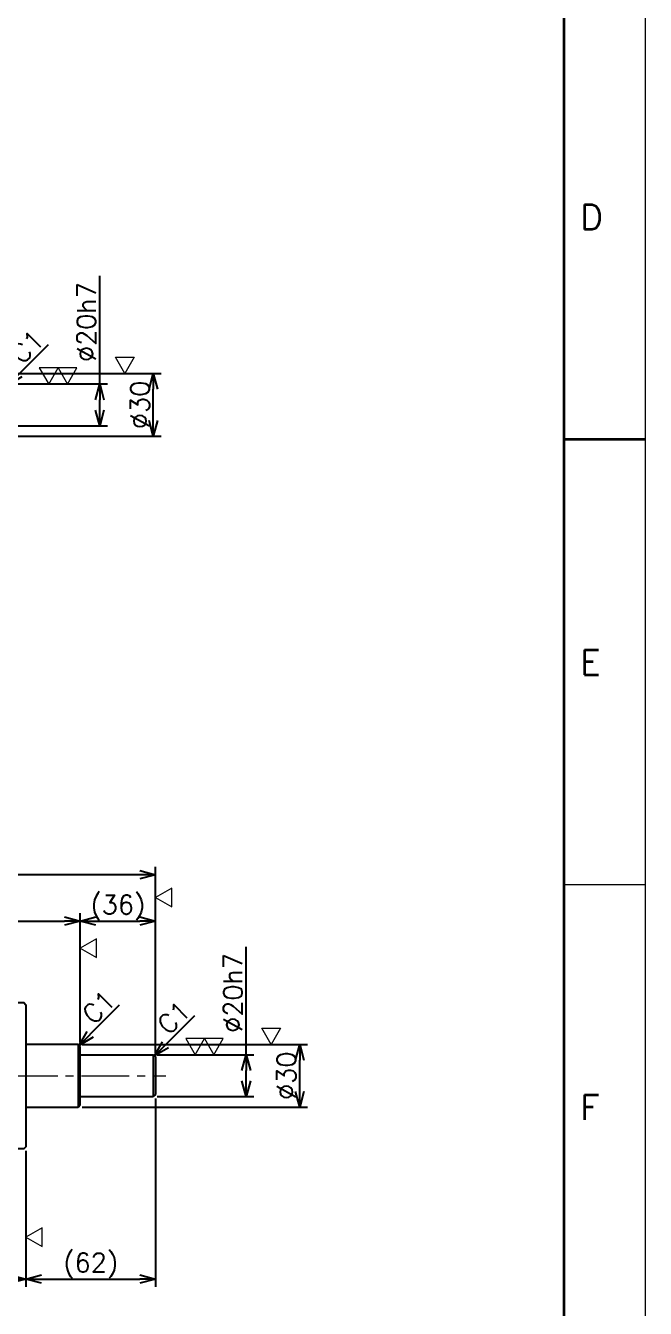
# Model space of a CAD drawing. Header units: millimetres. Extents: x 0 to 2485, y -14 to 1749.
# Drawn here: x 2188 to 2485, y 456 to 1069 of the extents above; entities that cross this region are included whole.
import ezdxf
from ezdxf.enums import TextEntityAlignment as Align

# ---------------------------------------------------------------- set-up
doc = ezdxf.new("R2010")
doc.units = ezdxf.units.MM
doc.header["$LTSCALE"] = 1.2
doc.header["$PDMODE"] = 99
doc.header["$PDSIZE"] = 1
doc.linetypes.add('CENTER2', pattern=[28.575, 19.05, -3.175, 3.175, -3.175])
for name, color, linetype, lineweight in [('05_CENTER', 4, 'CENTER2', 13), ('08_DIM', 3, 'Continuous', 13), ('90_FRAME', 5, 'Continuous', 35)]:
    doc.layers.add(name, color=color, linetype=linetype, lineweight=lineweight)
doc.layers.add('91_BLANK', color=5, linetype='Continuous', lineweight=0, plot=False)
doc.styles.add('KSS_TXT', font='txt.shx', dxfattribs={"bigfont": 'extfont2.shx'})
doc.dimstyles.new('KSS_DIM', dxfattribs={"dimscale": 3, "dimtxt": 3, "dimasz": 2.5, "dimexe": 1.25, "dimexo": 0.625, "dimtad": 1, "dimdsep": 46, "dimtxsty": 'KSS_TXT', "dimblk": 'OPEN30', "dimcen": 0, "dimazin": 2, "dimtfac": 0.75, "dimtmove": 0, "dimatfit": 3, "dimldrblk": 'OPEN30', "dimfxl": 1.25, "dimtolj": 1, "dimarcsym": 0})

# ---------------------------------------------------------------- blocks, each defined once
blk = doc.blocks.new('_Open30')
at = {"color": 0, "linetype": 'ByBlock', "lineweight": -2}
for p, q in [((-1, 0.268), (0, 0)), ((0, 0), (-1, -0.268)), ((0, 0), (-1, 0))]:
    blk.add_line(p, q, dxfattribs=at)
blk = doc.blocks.new('*D227')
at = {"layer": '08_DIM', "color": 0, "lineweight": -2, "transparency": 16777216}
blk.add_line((2184.59, 902.73), (2198.65, 916.8), dxfattribs=at)
at = {"layer": 'Defpoints', "color": 0, "transparency": 16777216}
for p in [(2206.88, 925.03), (2206.88, 925.03), (2179.28, 897.43)]:
    blk.add_point(p, dxfattribs=at)
at = {"layer": '08_DIM', "color": 0, "lineweight": -2, "transparency": 16777216, "xscale": 7.5, "yscale": 7.5, "zscale": 7.5, "rotation": 224.9999470464959}
blk.add_blockref('_Open30', (2179.28, 897.43), dxfattribs=at)
at = {"layer": '08_DIM', "color": 0, "transparency": 16777216, "insert": (2188.58, 915.74), "char_height": 9, "attachment_point": 5, "rotation": 44.99995, "style": 'KSS_TXT'}
blk.add_mtext('\\A1;C1', dxfattribs=at)
blk = doc.blocks.new('*D229')
at = {"layer": '08_DIM', "color": 0, "lineweight": -2, "transparency": 16777216}
for p, q in [((2144.66, 902.93), (2252.64, 902.93)), ((2248.89, 880.43), (2248.89, 895.43)), ((2144.66, 872.93), (2252.64, 872.93))]:
    blk.add_line(p, q, dxfattribs=at)
at = {"layer": 'Defpoints', "color": 0, "transparency": 16777216}
for p in [(2142.78, 902.93), (2248.89, 902.93), (2142.78, 872.93)]:
    blk.add_point(p, dxfattribs=at)
at = {"layer": '08_DIM', "color": 0, "lineweight": -2, "transparency": 16777216, "xscale": 7.5, "yscale": 7.5, "zscale": 7.5}
for p, rotation in [((2248.89, 902.93), 90), ((2248.89, 872.93), 270)]:
    blk.add_blockref('_Open30', p, dxfattribs=dict(at, rotation=rotation))
at = {"layer": '08_DIM', "color": 0, "transparency": 16777216, "insert": (2242.51, 887.93), "char_height": 9, "attachment_point": 5, "rotation": 90, "style": 'KSS_TXT'}
blk.add_mtext('\\A1;%%C30', dxfattribs=at)
blk = doc.blocks.new('*D228')
at = {"layer": '08_DIM', "color": 0, "lineweight": -2, "transparency": 16777216}
for p, q in [((2223.25, 897.93), (2223.25, 949.68)), ((2180.66, 897.93), (2227, 897.93)), ((2223.25, 885.43), (2223.25, 890.43)), ((2180.66, 877.93), (2227, 877.93))]:
    blk.add_line(p, q, dxfattribs=at)
at = {"layer": 'Defpoints', "color": 0, "transparency": 16777216}
for p in [(2178.78, 897.93), (2223.25, 897.93), (2178.78, 877.93)]:
    blk.add_point(p, dxfattribs=at)
at = {"layer": '08_DIM', "color": 0, "lineweight": -2, "transparency": 16777216, "xscale": 7.5, "yscale": 7.5, "zscale": 7.5}
for p, rotation in [((2223.25, 897.93), 90), ((2223.25, 877.93), 270)]:
    blk.add_blockref('_Open30', p, dxfattribs=dict(at, rotation=rotation))
at = {"layer": '08_DIM', "color": 0, "transparency": 16777216, "insert": (2216.87, 927.55), "char_height": 9, "attachment_point": 5, "rotation": 90, "style": 'KSS_TXT'}
blk.add_mtext('\\A1;%%C20h7', dxfattribs=at)
blk = doc.blocks.new('p1ba02')
for p, q in [((-1.5, 2.6), (1.5, 2.6)), ((0, 0), (-1.5, 2.6)), ((1.5, 2.6), (0, 0)), ((3, 0), (1.5, 2.6)), ((1.5, 2.6), (4.5, 2.6)), ((4.5, 2.6), (3, 0))]:
    blk.add_line(p, q)
blk = doc.blocks.new('p1ba01')
for p, q in [((0, 0), (-1.5, 2.6)), ((-1.5, 2.6), (1.5, 2.6)), ((1.5, 2.6), (0, 0))]:
    blk.add_line(p, q)
blk = doc.blocks.new('*D240')
at = {"layer": '08_DIM', "color": 0, "lineweight": -2, "transparency": 16777216}
for p, q in [((2249.92, 556.04), (2249.92, 465.88)), ((2187.92, 531.04), (2187.92, 465.88)), ((2195.42, 469.63), (2242.42, 469.63))]:
    blk.add_line(p, q, dxfattribs=at)
at = {"layer": 'Defpoints', "color": 0, "transparency": 16777216}
for p in [(2249.92, 557.91), (2187.92, 532.91), (2249.92, 469.63)]:
    blk.add_point(p, dxfattribs=at)
at = {"layer": '08_DIM', "color": 0, "lineweight": -2, "transparency": 16777216, "xscale": 7.5, "yscale": 7.5, "zscale": 7.5, "rotation": 180}
blk.add_blockref('_Open30', (2187.92, 469.63), dxfattribs=at)
at = {"layer": '08_DIM', "color": 0, "lineweight": -2, "transparency": 16777216, "xscale": 7.5, "yscale": 7.5, "zscale": 7.5}
blk.add_blockref('_Open30', (2249.92, 469.63), dxfattribs=at)
at = {"layer": '08_DIM', "color": 0, "transparency": 16777216, "insert": (2218.92, 476), "char_height": 9, "attachment_point": 5, "style": 'KSS_TXT'}
blk.add_mtext('\\A1;(62)', dxfattribs=at)
blk = doc.blocks.new('*D241')
at = {"layer": '08_DIM', "color": 0, "lineweight": -2, "transparency": 16777216}
for p, q in [((1972.92, 531.04), (1972.92, 465.88)), ((2187.92, 531.04), (2187.92, 465.88)), ((1980.42, 469.63), (2180.42, 469.63))]:
    blk.add_line(p, q, dxfattribs=at)
at = {"layer": 'Defpoints', "color": 0, "transparency": 16777216}
for p in [(1972.92, 532.91), (2187.92, 532.91), (2187.92, 469.63)]:
    blk.add_point(p, dxfattribs=at)
at = {"layer": '08_DIM', "color": 0, "lineweight": -2, "transparency": 16777216, "xscale": 7.5, "yscale": 7.5, "zscale": 7.5, "rotation": 180}
blk.add_blockref('_Open30', (1972.92, 469.63), dxfattribs=at)
at = {"layer": '08_DIM', "color": 0, "lineweight": -2, "transparency": 16777216, "xscale": 7.5, "yscale": 7.5, "zscale": 7.5}
blk.add_blockref('_Open30', (2187.92, 469.63), dxfattribs=at)
at = {"layer": '08_DIM', "color": 0, "transparency": 16777216, "insert": (2080.42, 476), "char_height": 9, "attachment_point": 5, "style": 'KSS_TXT'}
blk.add_mtext('\\A1;215', dxfattribs=at)
blk = doc.blocks.new('*D244')
at = {"layer": '08_DIM', "color": 0, "lineweight": -2, "transparency": 16777216}
for p, q in [((2213.92, 582.79), (2213.92, 644.66)), ((2249.92, 577.79), (2249.92, 644.66)), ((2221.42, 640.91), (2242.42, 640.91))]:
    blk.add_line(p, q, dxfattribs=at)
at = {"layer": 'Defpoints', "color": 0, "transparency": 16777216}
for p in [(2249.92, 640.91), (2213.92, 580.91), (2249.92, 575.91)]:
    blk.add_point(p, dxfattribs=at)
at = {"layer": '08_DIM', "color": 0, "lineweight": -2, "transparency": 16777216, "xscale": 7.5, "yscale": 7.5, "zscale": 7.5, "rotation": 180}
blk.add_blockref('_Open30', (2213.92, 640.91), dxfattribs=at)
at = {"layer": '08_DIM', "color": 0, "lineweight": -2, "transparency": 16777216, "xscale": 7.5, "yscale": 7.5, "zscale": 7.5}
blk.add_blockref('_Open30', (2249.92, 640.91), dxfattribs=at)
at = {"layer": '08_DIM', "color": 0, "transparency": 16777216, "insert": (2231.92, 647.28), "char_height": 9, "attachment_point": 5, "style": 'KSS_TXT'}
blk.add_mtext('\\A1;(36)', dxfattribs=at)
blk = doc.blocks.new('*D245')
at = {"layer": '08_DIM', "color": 0, "lineweight": -2, "transparency": 16777216}
for p, q in [((1946.92, 582.79), (1946.92, 644.66)), ((2213.92, 582.79), (2213.92, 644.66)), ((1954.42, 640.91), (2206.42, 640.91))]:
    blk.add_line(p, q, dxfattribs=at)
at = {"layer": 'Defpoints', "color": 0, "transparency": 16777216}
for p in [(2213.92, 640.91), (1946.92, 580.91), (2213.92, 580.91)]:
    blk.add_point(p, dxfattribs=at)
at = {"layer": '08_DIM', "color": 0, "lineweight": -2, "transparency": 16777216, "xscale": 7.5, "yscale": 7.5, "zscale": 7.5, "rotation": 180}
blk.add_blockref('_Open30', (1946.92, 640.91), dxfattribs=at)
at = {"layer": '08_DIM', "color": 0, "lineweight": -2, "transparency": 16777216, "xscale": 7.5, "yscale": 7.5, "zscale": 7.5}
blk.add_blockref('_Open30', (2213.92, 640.91), dxfattribs=at)
at = {"layer": '08_DIM', "color": 0, "transparency": 16777216, "insert": (2080.42, 647.28), "char_height": 9, "attachment_point": 5, "style": 'KSS_TXT'}
blk.add_mtext('\\A1;267', dxfattribs=at)
blk = doc.blocks.new('*D247')
at = {"layer": '08_DIM', "color": 0, "lineweight": -2, "transparency": 16777216}
for p, q in [((1910.92, 577.79), (1910.92, 666.83)), ((2242.42, 663.08), (1918.42, 663.08)), ((2249.92, 577.79), (2249.92, 666.83))]:
    blk.add_line(p, q, dxfattribs=at)
at = {"layer": 'Defpoints', "color": 0, "transparency": 16777216}
for p in [(1910.92, 663.08), (1910.92, 575.91), (2249.92, 575.91)]:
    blk.add_point(p, dxfattribs=at)
at = {"layer": '08_DIM', "color": 0, "lineweight": -2, "transparency": 16777216, "xscale": 7.5, "yscale": 7.5, "zscale": 7.5, "rotation": 180}
blk.add_blockref('_Open30', (1910.92, 663.08), dxfattribs=at)
at = {"layer": '08_DIM', "color": 0, "lineweight": -2, "transparency": 16777216, "xscale": 7.5, "yscale": 7.5, "zscale": 7.5}
blk.add_blockref('_Open30', (2249.92, 663.08), dxfattribs=at)
at = {"layer": '08_DIM', "color": 0, "transparency": 16777216, "insert": (2080.42, 669.46), "char_height": 9, "attachment_point": 5, "style": 'KSS_TXT'}
blk.add_mtext('\\A1;339', dxfattribs=at)
blk = doc.blocks.new('*D248')
at = {"layer": '08_DIM', "color": 0, "lineweight": -2, "transparency": 16777216}
blk.add_line((2218.72, 586.72), (2232.78, 600.78), dxfattribs=at)
at = {"layer": 'Defpoints', "color": 0, "transparency": 16777216}
for p in [(2241.01, 609.01), (2241.01, 609.01), (2213.42, 581.41)]:
    blk.add_point(p, dxfattribs=at)
at = {"layer": '08_DIM', "color": 0, "lineweight": -2, "transparency": 16777216, "xscale": 7.5, "yscale": 7.5, "zscale": 7.5, "rotation": 224.9999470464958}
blk.add_blockref('_Open30', (2213.42, 581.41), dxfattribs=at)
at = {"layer": '08_DIM', "color": 0, "transparency": 16777216, "insert": (2222.71, 599.72), "char_height": 9, "attachment_point": 5, "rotation": 44.99995, "style": 'KSS_TXT'}
blk.add_mtext('\\A1;C1', dxfattribs=at)
blk = doc.blocks.new('*D253')
at = {"layer": '08_DIM', "color": 0, "lineweight": -2, "transparency": 16777216}
blk.add_line((2254.72, 581.72), (2268.78, 595.78), dxfattribs=at)
at = {"layer": 'Defpoints', "color": 0, "transparency": 16777216}
for p in [(2277.01, 604.01), (2277.01, 604.01), (2249.42, 576.41)]:
    blk.add_point(p, dxfattribs=at)
at = {"layer": '08_DIM', "color": 0, "lineweight": -2, "transparency": 16777216, "xscale": 7.5, "yscale": 7.5, "zscale": 7.5, "rotation": 224.9999470464958}
blk.add_blockref('_Open30', (2249.42, 576.41), dxfattribs=at)
at = {"layer": '08_DIM', "color": 0, "transparency": 16777216, "insert": (2258.71, 594.72), "char_height": 9, "attachment_point": 5, "rotation": 44.99995, "style": 'KSS_TXT'}
blk.add_mtext('\\A1;C1', dxfattribs=at)
blk = doc.blocks.new('*D254')
at = {"layer": '08_DIM', "color": 0, "lineweight": -2, "transparency": 16777216}
for p, q in [((2214.79, 581.91), (2322.77, 581.91)), ((2319.02, 559.41), (2319.02, 574.41)), ((2214.79, 551.91), (2322.77, 551.91))]:
    blk.add_line(p, q, dxfattribs=at)
at = {"layer": 'Defpoints', "color": 0, "transparency": 16777216}
for p in [(2212.92, 581.91), (2319.02, 581.91), (2212.92, 551.91)]:
    blk.add_point(p, dxfattribs=at)
at = {"layer": '08_DIM', "color": 0, "lineweight": -2, "transparency": 16777216, "xscale": 7.5, "yscale": 7.5, "zscale": 7.5}
for p, rotation in [((2319.02, 581.91), 90), ((2319.02, 551.91), 270)]:
    blk.add_blockref('_Open30', p, dxfattribs=dict(at, rotation=rotation))
at = {"layer": '08_DIM', "color": 0, "transparency": 16777216, "insert": (2312.64, 566.91), "char_height": 9, "attachment_point": 5, "rotation": 90, "style": 'KSS_TXT'}
blk.add_mtext('\\A1;%%C30', dxfattribs=at)
blk = doc.blocks.new('*D255')
at = {"layer": '08_DIM', "color": 0, "lineweight": -2, "transparency": 16777216}
for p, q in [((2293.38, 576.91), (2293.38, 628.66)), ((2250.79, 576.91), (2297.13, 576.91)), ((2293.38, 564.41), (2293.38, 569.41)), ((2250.79, 556.91), (2297.13, 556.91))]:
    blk.add_line(p, q, dxfattribs=at)
at = {"layer": 'Defpoints', "color": 0, "transparency": 16777216}
for p in [(2248.92, 576.91), (2293.38, 576.91), (2248.92, 556.91)]:
    blk.add_point(p, dxfattribs=at)
at = {"layer": '08_DIM', "color": 0, "lineweight": -2, "transparency": 16777216, "xscale": 7.5, "yscale": 7.5, "zscale": 7.5}
for p, rotation in [((2293.38, 576.91), 90), ((2293.38, 556.91), 270)]:
    blk.add_blockref('_Open30', p, dxfattribs=dict(at, rotation=rotation))
at = {"layer": '08_DIM', "color": 0, "transparency": 16777216, "insert": (2287, 606.54), "char_height": 9, "attachment_point": 5, "rotation": 90, "style": 'KSS_TXT'}
blk.add_mtext('\\A1;%%C20h7', dxfattribs=at)

msp = doc.modelspace()

# ---------------------------------------------------------------- linework, layer by layer
at = {"color": 0}
for p, q in [((2212.915, 581.915), (2187.915, 581.915)), ((2212.915, 581.915), (2212.915, 551.915)), ((2213.915, 580.915), (2212.915, 581.915)), ((2213.915, 552.915), (2213.915, 580.915)), ((2213.915, 576.915), (2248.915, 576.915)), ((2248.915, 576.915), (2248.915, 556.915)), ((2248.915, 576.915), (2249.915, 575.915)), ((2249.915, 575.915), (2249.915, 557.915)), ((2212.915, 551.915), (2213.915, 552.915)), ((2213.915, 556.915), (2248.915, 556.915)), ((2249.915, 557.915), (2248.915, 556.915)), ((2187.915, 551.915), (2212.915, 551.915))]:
    msp.add_line(p, q, dxfattribs=at)
msp.add_lwpolyline([(1973.915, 601.915), (2186.915, 601.915), (2187.915, 600.915), (2187.915, 532.915), (2186.915, 531.915), (1973.915, 531.915), (1972.915, 532.915), (1972.915, 600.915)], close=True, dxfattribs=at)
at = {"layer": '05_CENTER'}
msp.add_line((1905.915, 566.915), (2254.915, 566.915), dxfattribs=at)
at = {"layer": '90_FRAME'}
msp.add_line((2484.603, 871.293), (2445.717, 871.293), dxfattribs=at)
at = {"layer": '90_FRAME', "color": 4, "lineweight": 13}
msp.add_line((2484.603, 658.301), (2445.717, 658.301), dxfattribs=at)
at = {"layer": '90_FRAME'}
msp.add_lwpolyline([(116.538, 38.712), (2445.717, 38.712), (2445.717, 1703.874), (116.538, 1703.874)], close=True, dxfattribs=at)
at = {"layer": '91_BLANK'}
msp.add_lwpolyline([(0, 0), (2484.603, 0), (2484.603, 1748.759), (0, 1748.759)], close=True, dxfattribs=at)

# ---------------------------------------------------------------- block references
at = {"layer": '08_DIM', "yscale": 3, "zscale": 3}
for name, p, xscale in [('p1ba01', (2235.239, 902.928), 3), ('p1ba02', (2207.786, 897.928), -3), ('p1ba01', (2305.369, 581.915), 3), ('p1ba02', (2277.917, 576.915), -3)]:
    msp.add_blockref(name, p, dxfattribs=dict(at, xscale=xscale))
at = {"layer": '08_DIM', "xscale": -3, "yscale": 3, "zscale": 3, "rotation": 270}
for p in [(2249.915, 652.16), (2213.915, 627.956), (2187.915, 489.7)]:
    msp.add_blockref('p1ba01', p, dxfattribs=at)

# ---------------------------------------------------------------- texts
at = {"layer": '90_FRAME', "color": 0, "lineweight": 13, "style": 'KSS_TXT'}
for s, p in [('D', (2453.447, 977.789)), ('E', (2453.447, 764.797)), ('F', (2453.447, 551.805))]:
    msp.add_text(s, height=12, dxfattribs=at).set_placement(p, align=Align.MIDDLE_LEFT)

# ---------------------------------------------------------------- dimensions: what is measured, and where the dimension line sits
at = {"layer": '08_DIM'}
for base, p1, p2, angle, text, picture, middle in [((2223.247, 897.928), (2178.785, 877.928), (2178.785, 897.928), 270, '%%C<>h7', '*D228', (2216.872, 927.553)), ((2248.885, 902.928), (2142.785, 872.928), (2142.785, 902.928), 90, '%%C<>', '*D229', (2242.51, 887.928)), ((2293.377, 576.915), (2248.915, 556.915), (2248.915, 576.915), 270, '%%C<>h7', '*D255', (2287.002, 606.54)), ((2319.016, 581.915), (2212.915, 551.915), (2212.915, 581.915), 90, '%%C<>', '*D254', (2312.641, 566.915))]:
    dim = msp.add_linear_dim(base=base, p1=p1, p2=p2, angle=angle, text=text, dimstyle='KSS_DIM', dxfattribs=at)
    dim.commit()
    dim.dimension.update_dxf_attribs({"geometry": picture, "text_midpoint": middle})
for p1, p2, picture, middle in [((2179.285, 897.428), (2206.884, 925.027), '*D227', (2188.576, 915.736)), ((2213.415, 581.415), (2241.014, 609.014), '*D248', (2222.707, 599.722)), ((2249.415, 576.415), (2277.014, 604.014), '*D253', (2258.707, 594.722))]:
    dim = msp.add_aligned_dim(p1=p1, p2=p2, distance=0, text='C1', dimstyle='KSS_DIM', override={"dimse1": 1, "dimse2": 1, "dimsd2": 1, "dimarcsym": 1}, dxfattribs=at)
    dim.commit()
    dim.dimension.update_dxf_attribs({"geometry": picture, "text_midpoint": middle})
for base, p1, p2, picture, middle in [((1910.915, 663.083), (2249.915, 575.915), (1910.915, 575.915), '*D247', (2080.415, 669.458)), ((2213.915, 640.908), (1946.915, 580.915), (2213.915, 580.915), '*D245', (2080.415, 647.283)), ((2187.915, 469.629), (1972.915, 532.915), (2187.915, 532.915), '*D241', (2080.415, 476.004))]:
    dim = msp.add_linear_dim(base=base, p1=p1, p2=p2, dimstyle='KSS_DIM', dxfattribs=at)
    dim.commit()
    dim.dimension.update_dxf_attribs({"geometry": picture, "text_midpoint": middle})
for base, p1, p2, picture, middle in [((2249.915, 640.908), (2213.915, 580.915), (2249.915, 575.915), '*D244', (2231.915, 647.283)), ((2249.915, 469.629), (2187.915, 532.915), (2249.915, 557.915), '*D240', (2218.915, 476.004))]:
    dim = msp.add_linear_dim(base=base, p1=p1, p2=p2, text='(<>)', dimstyle='KSS_DIM', dxfattribs=at)
    dim.commit()
    dim.dimension.update_dxf_attribs({"geometry": picture, "text_midpoint": middle})

doc.saveas('drawing.dxf')
